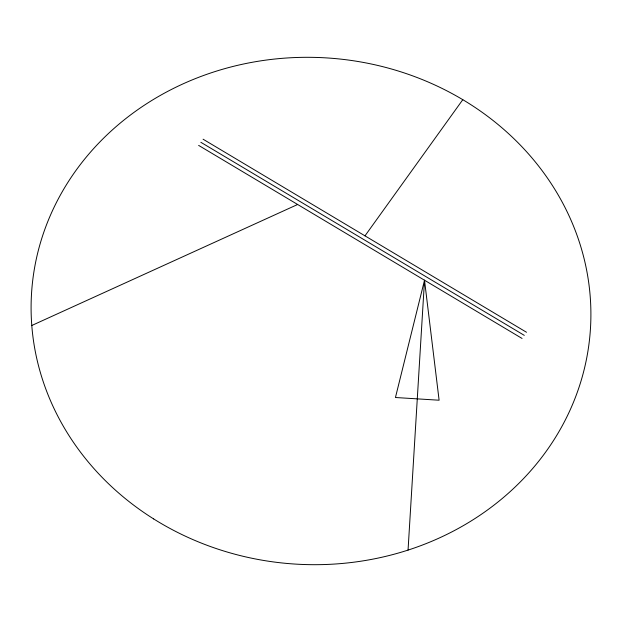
<?xml version="1.0" encoding="UTF-8"?>
<svg xmlns="http://www.w3.org/2000/svg" width="622" height="622" viewBox="0 0 622 622"><rect width="100%" height="100%" fill="white"/><g stroke="black" fill="none" stroke-linecap="round" stroke-linejoin="round"><path stroke-width="0.93" d="M408.055 550.089L424.515 280.227L395.444 397.512L439.109 400.218L424.515 280.227M364.982 235.847L462.799 99.683M31.792 325.493L297.635 204.49M203.083 139.204L526.507 332.265M200.859 142.298L524.284 335.359M198.636 145.392L522.06 338.454M153.65 518.919A280.009 253.566 3.8 0 0 590.146 332.925A280.009 253.566 3.8 0 0 189.205 81.155A280.009 253.566 3.8 0 0 153.65 518.919"/></g></svg>
